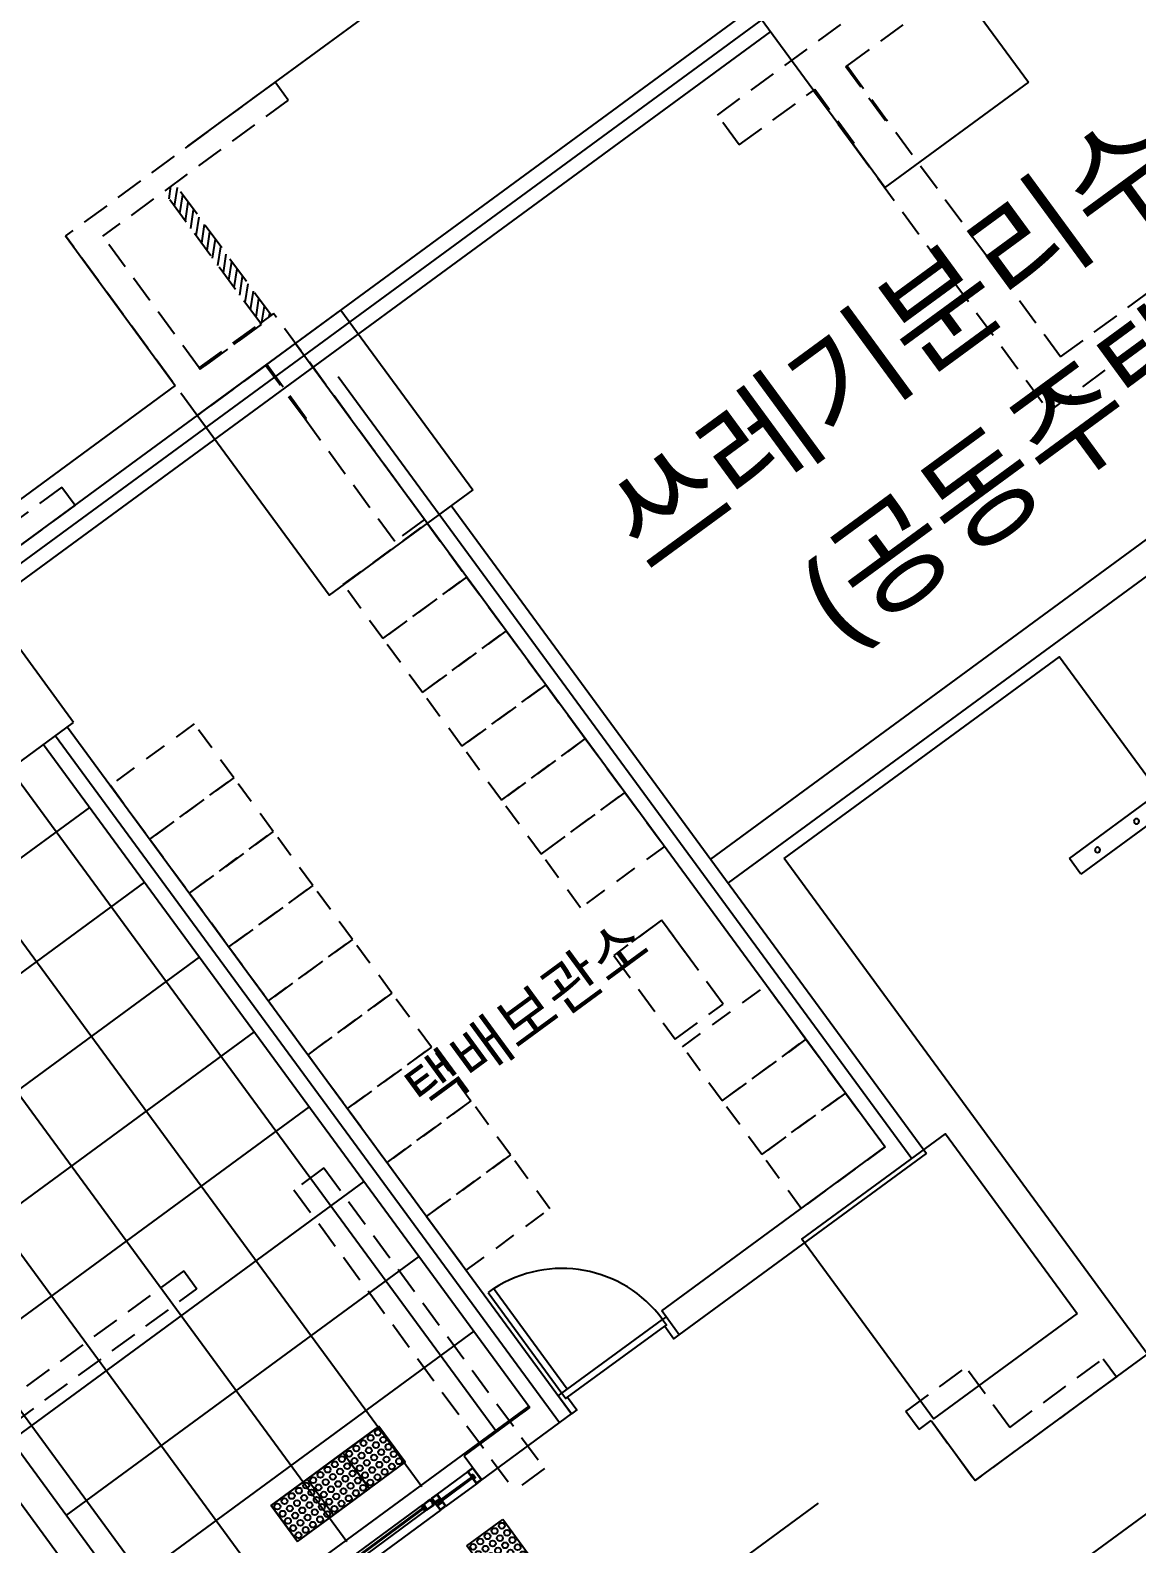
# Model space of a CAD drawing. Header units: millimetres. Extents: x 75184266 to 76346726, y -35850126 to -33679385.
# Drawn here: x 75336047 to 75343497, y -34532946 to -34522754 of the extents above; entities that cross this region are included whole.
import ezdxf
from ezdxf.enums import TextEntityAlignment as Align

# ---------------------------------------------------------------- set-up
doc = ezdxf.new("R2010")
doc.units = ezdxf.units.MM
doc.header["$LTSCALE"] = 50
doc.header["$MEASUREMENT"] = 0
for name, pattern in [('HIDDEN2', [0.1875, 0.125, -0.0625]), ('XR-지하3층$0$-HID', [2.5, 1.5, -1]), ('XR-지하3층$0$H', [1.3, 0.8, -0.5])]:
    doc.linetypes.add(name, pattern=pattern)
for name, color, linetype in [('XR-지하3층$0$1712-PL$0$DOOR', 4, 'CONTINUOUS'), ('XR-지하3층$0$CON', 2, 'CONTINUOUS'), ('XR-지하3층$0$XR-지하3층$0$AA-DWXM-DOOR', 4, 'CONTINUOUS'), ('XR-지하3층$0$XR-지하3층$0$AA-XXXX-SYMB', 7, 'CONTINUOUS'), ('XR-지하3층$0$일반주차', 8, 'CONTINUOUS')]:
    doc.layers.add(name, color=color, linetype=linetype)
doc.layers.add('XR-지하3층$0$XR-지하3층$0$DEFPOINT', color=142, linetype='CONTINUOUS', plot=False)
doc.layers.add('건축', color=8, linetype='CONTINUOUS', plot=False)
doc.styles.add('XR-지하3층$0$맑은고딕', font='')
doc.styles.get('XR-지하3층$0$맑은고딕').set_extended_font_data('Malgun Gothic')

# ---------------------------------------------------------------- blocks, each defined once
blk = doc.blocks.new('XR-지하3층$0$1712-PL$0$FSD1000')
at = {"layer": 'XR-지하3층$0$1712-PL$0$DOOR', "color": 9}
for p, q in [((25, -101, 0), (865, -101, 0)), ((40, -146, 0), (850, -146, 0))]:
    blk.add_line(p, q, dxfattribs=at)
at = {"layer": 'XR-지하3층$0$1712-PL$0$DOOR', "elevation": 0}
for points in [[(25, 739), (25, -101), (70, -101), (70, 739)], [(-5, -251), (-5, -101), (25, -101), (25, -146), (40, -146), (40, -251)], [(895, -251), (895, -101), (865, -101), (865, -146), (850, -146), (850, -251)]]:
    blk.add_lwpolyline(points, close=True, dxfattribs=at)
at = {"layer": 'XR-지하3층$0$1712-PL$0$DOOR', "color": 9}
blk.add_arc((25, -101, 0), 840, 360, 86.9291, dxfattribs=at)
blk = doc.blocks.new('XR-지하3층$0$일반형 주차')
at = {"layer": 'XR-지하3층$0$일반주차'}
for p, q in [((750, 3865), (0, 3865)), ((750, 3735), (750, 3865)), ((0, 3735), (750, 3735))]:
    blk.add_line(p, q, dxfattribs=at)
blk.add_lwpolyline([(2300, 5000), (0, 5000), (0, 0), (2300, 0)], close=True, dxfattribs=at)
for centre in [(238, 3800), (563, 3800)]:
    blk.add_circle(centre, 17.5, dxfattribs=at)
blk = doc.blocks.new('XR-지하3층$0$XR-지하3층$0$점형블럭')
at = {"layer": 'XR-지하3층$0$XR-지하3층$0$AA-XXXX-SYMB', "color": 9, "ltscale": 5}
for p, q in [((300, 300), (0, 300)), ((0, 300), (0, 0)), ((300, 300), (300, 0)), ((300, 0), (0, 0))]:
    blk.add_line(p, q, dxfattribs=at)
at = {"layer": 'XR-지하3층$0$XR-지하3층$0$AA-XXXX-SYMB', "color": 9, "ltscale": 2}
for centre in [(30, 270), (30, 210), (90, 270), (90, 210), (150, 270), (150, 210), (210, 270), (210, 210), (270, 270), (270, 210), (30, 150), (30, 90), (90, 150), (90, 90), (150, 150), (150, 90), (210, 150), (210, 90), (270, 150), (270, 90), (30, 30), (90, 30), (150, 30), (210, 30), (270, 30)]:
    blk.add_circle(centre, 20, dxfattribs=at)
blk = doc.blocks.new('XR-지하3층$0$XR-지하3층$0$dsfdf')
at = {"layer": 'XR-지하3층$0$XR-지하3층$0$AA-DWXM-DOOR', "color": 8}
for p, q in [((415, -564), (2034, 628)), ((1185, 128), (416, -439)), ((1156, 82), (427, -455)), ((1160, 77), (431, -459)), ((1211, 91), (442, -475)), ((141, -697), (346, -546)), ((147, -705), (352, -554))]:
    blk.add_line(p, q, dxfattribs=at)
at = {"layer": 'XR-지하3층$0$XR-지하3층$0$AA-DWXM-DOOR'}
for p, q in [((320, -510), (356, -483)), ((324, -510), (355, -487)), ((355, -487), (374, -512)), ((356, -483), (415, -564)), ((372, -478), (357, -484)), ((373, -478), (357, -485)), ((373, -479), (357, -485)), ((374, -480), (358, -486)), ((373, -480), (358, -486)), ((374, -481), (358, -487)), ((374, -481), (359, -487)), ((369, -473), (416, -439)), ((371, -476), (370, -477)), ((370, -477), (371, -478)), ((376, -477), (370, -481)), ((371, -478), (371, -478)), ((372, -476), (375, -482)), ((372, -482), (372, -483)), ((373, -483), (373, -482)), ((374, -476), (378, -483)), ((375, -483), (374, -483)), ((375, -472), (412, -445)), ((380, -493), (375, -486)), ((377, -484), (376, -485)), ((390, -502), (379, -515)), ((380, -493), (385, -500)), ((390, -503), (380, -516)), ((390, -503), (380, -516)), ((391, -504), (381, -517)), ((391, -504), (381, -517)), ((392, -505), (381, -518)), ((392, -505), (382, -518)), ((388, -498), (386, -500)), ((388, -501), (388, -502)), ((394, -502), (388, -506)), ((388, -502), (388, -503)), ((388, -504), (388, -504)), ((395, -504), (389, -499)), ((394, -506), (389, -501)), ((391, -507), (391, -507)), ((391, -507), (391, -507)), ((393, -507), (392, -507)), ((394, -507), (393, -507)), ((396, -510), (442, -475)), ((399, -504), (436, -477)), ((413, -445), (425, -460)), ((415, -443), (419, -449)), ((418, -442), (416, -439)), ((416, -440), (418, -442)), ((418, -442), (416, -443)), ((417, -443), (416, -444)), ((417, -440), (426, -433)), ((418, -442), (417, -443)), ((417, -445), (420, -443)), ((418, -440), (426, -434)), ((418, -440), (420, -442)), ((419, -450), (419, -449)), ((419, -450), (420, -450)), ((420, -450), (426, -457)), ((423, -449), (432, -442)), ((423, -449), (426, -456)), ((425, -450), (429, -447)), ((425, -450), (426, -454)), ((436, -476), (425, -460)), ((426, -456), (426, -454)), ((427, -457), (426, -454)), ((426, -457), (426, -456)), ((427, -435), (432, -442)), ((427, -454), (429, -456)), ((428, -433), (436, -445)), ((428, -459), (431, -461)), ((433, -468), (428, -460)), ((429, -447), (431, -449)), ((429, -457), (429, -457)), ((429, -457), (429, -457)), ((435, -465), (429, -460)), ((429, -460), (429, -460)), ((429, -460), (431, -461)), ((433, -444), (430, -446)), ((432, -445), (430, -446)), ((432, -448), (430, -446)), ((430, -446), (432, -448)), ((430, -451), (430, -451)), ((431, -460), (430, -457)), ((431, -449), (432, -448)), ((434, -448), (431, -450)), ((431, -449), (431, -449)), ((435, -463), (431, -461)), ((432, -445), (433, -444)), ((438, -447), (432, -451)), ((433, -469), (433, -468)), ((433, -469), (434, -469)), ((434, -446), (434, -444)), ((434, -444), (434, -446)), ((434, -448), (437, -446)), ((438, -474), (434, -469)), ((436, -445), (435, -446)), ((436, -445), (435, -446)), ((435, -458), (435, -457)), ((435, -465), (444, -458)), ((435, -463), (439, -461)), ((436, -445), (437, -445)), ((441, -452), (436, -456)), ((439, -455), (436, -457)), ((437, -458), (438, -457)), ((439, -460), (437, -458)), ((437, -458), (437, -458)), ((437, -472), (440, -470)), ((438, -445), (438, -445)), ((439, -473), (438, -473)), ((439, -455), (442, -453)), ((439, -457), (440, -459)), ((440, -459), (439, -457)), ((440, -472), (439, -473)), ((440, -472), (439, -474)), ((443, -457), (440, -459)), ((442, -458), (440, -459)), ((442, -472), (440, -470)), ((442, -474), (440, -472)), ((440, -472), (442, -475)), ((443, -454), (441, -455)), ((443, -454), (441, -455)), ((441, -455), (443, -457)), ((443, -457), (441, -455)), ((442, -458), (443, -457)), ((442, -474), (451, -467)), ((442, -472), (450, -467)), ((443, -452), (443, -452)), ((443, -454), (443, -453)), ((452, -465), (443, -454)), ((450, -465), (445, -458)), ((114, -661), (320, -510)), ((174, -742), (379, -590)), ((343, -542), (320, -510)), ((346, -546), (320, -510)), ((342, -535), (324, -510)), ((379, -590), (352, -554)), ((379, -590), (355, -559)), ((369, -535), (360, -524)), ((361, -522), (374, -512)), ((380, -586), (361, -561)), ((370, -519), (363, -523)), ((363, -524), (371, -534)), ((378, -547), (369, -535)), ((373, -523), (370, -519)), ((376, -514), (371, -517)), ((371, -518), (373, -521)), ((371, -534), (378, -545)), ((380, -519), (372, -525)), ((372, -525), (373, -523)), ((377, -519), (373, -523)), ((378, -520), (373, -523)), ((373, -523), (373, -523)), ((373, -523), (373, -523)), ((373, -523), (373, -523)), ((374, -520), (377, -519)), ((377, -515), (376, -514)), ((378, -518), (377, -519)), ((377, -519), (377, -519)), ((377, -519), (378, -520)), ((379, -514), (378, -515)), ((379, -514), (378, -515)), ((378, -515), (380, -518)), ((378, -518), (379, -519)), ((379, -514), (392, -532)), ((380, -518), (379, -519)), ((392, -538), (379, -548)), ((379, -545), (385, -540)), ((415, -564), (379, -590)), ((388, -530), (380, -535)), ((380, -536), (382, -536)), ((411, -563), (380, -586)), ((381, -520), (384, -524)), ((382, -535), (387, -532)), ((386, -532), (382, -535)), ((382, -535), (382, -535)), ((385, -540), (382, -535)), ((382, -536), (382, -536)), ((382, -536), (382, -536)), ((388, -529), (384, -524)), ((384, -536), (387, -539)), ((387, -533), (385, -535)), ((387, -533), (387, -532)), ((387, -533), (387, -533)), ((387, -539), (392, -535)), ((388, -530), (388, -531)), ((389, -532), (388, -531)), ((388, -532), (388, -533)), ((389, -530), (391, -533)), ((392, -532), (391, -533)), ((392, -535), (391, -533)), ((391, -533), (392, -533)), ((392, -538), (411, -563))]:
    blk.add_line(p, q, dxfattribs=at)
at = {"layer": 'XR-지하3층$0$XR-지하3층$0$AA-DWXM-DOOR', "color": 4, "linetype": 'Continuous', "extrusion": (8.08767e-06, 1.2987e-05, 1)}
for p, q in [((350, -535, 0), (343, -539, 0)), ((344, -541, 0), (343, -539, 0)), ((343, -542, 0), (344, -541, 0)), ((343, -542, 0), (346, -546, 0)), ((343, -542, 0), (346, -546, 0)), ((344, -541, 0), (347, -544, 0)), ((354, -529, 0), (345, -536, 0)), ((346, -542, 0), (348, -541, 0)), ((351, -542, 0), (346, -546, 0)), ((347, -543, 0), (346, -542, 0)), ((347, -544, 0), (347, -543, 0)), ((348, -541, 0), (349, -543, 0)), ((352, -537, 0), (349, -540, 0)), ((349, -543, 0), (353, -539, 0)), ((350, -535, 0), (352, -537, 0)), ((354, -538, 0), (350, -541, 0)), ((355, -531, 0), (351, -534, 0)), ((351, -534, 0), (354, -538, 0)), ((351, -542, 0), (351, -542, 0)), ((351, -542, 0), (352, -542, 0)), ((352, -541, 0), (352, -542, 0)), ((352, -541, 0), (353, -541, 0)), ((352, -541, 0), (352, -541, 0)), ((352, -554), (362, -547, 0)), ((355, -559, 0), (352, -554)), ((352, -554, 0), (355, -559, 0)), ((353, -539, 0), (353, -538, 0)), ((353, -538, 0), (356, -538, 0)), ((354, -541, 0), (353, -541, 0)), ((354, -540, 0), (356, -539, 0)), ((354, -540, 0), (354, -541, 0)), ((354, -540, 0), (354, -540, 0)), ((354, -540, 0), (354, -540, 0)), ((354, -554, 0), (355, -554, 0)), ((357, -558, 0), (354, -554, 0)), ((355, -554, 0), (356, -555, 0)), ((357, -558, 0), (355, -559, 0)), ((356, -553, 0), (361, -550, 0)), ((357, -554, 0), (356, -553, 0)), ((356, -555, 0), (357, -554, 0)), ((357, -531, 0), (370, -548, 0)), ((357, -558, 0), (358, -559, 0)), ((362, -549, 0), (358, -552, 0)), ((364, -554, 0), (358, -559, 0)), ((359, -529, 0), (372, -547, 0)), ((362, -552, 0), (359, -553, 0)), ((361, -550, 0), (362, -550, 0)), ((362, -550, 0), (363, -547, 0)), ((365, -553, 0), (362, -549, 0)), ((364, -554, 0), (362, -552, 0)), ((371, -552, 0), (362, -559, 0)), ((369, -550, 0), (365, -553, 0))]:
    blk.add_line(p, q, dxfattribs=at)
at = {"layer": 'XR-지하3층$0$XR-지하3층$0$AA-DWXM-DOOR', "color": 4, "linetype": 'Continuous', "extrusion": (-1.4802e-05, -3.8694e-06, 1)}
for p, q in [((121, -704, 0), (134, -722, 0)), ((122, -700, 0), (132, -693, 0)), ((123, -703, 0), (136, -720, 0)), ((124, -701, 0), (128, -698, 0)), ((128, -698, 0), (131, -703, 0)), ((129, -697, 0), (135, -693, 0)), ((129, -697, 0), (131, -700, 0)), ((132, -701, 0), (130, -704, 0)), ((131, -700, 0), (134, -698, 0)), ((131, -703, 0), (135, -699, 0)), ((133, -703, 0), (131, -705, 0)), ((137, -698, 0), (132, -702, 0)), ((132, -702, 0), (132, -701, 0)), ((133, -703, 0), (134, -702, 0)), ((133, -703, 0), (133, -703, 0)), ((133, -703, 0), (133, -703, 0)), ((133, -703, 0), (133, -703, 0)), ((134, -702, 0), (134, -702, 0)), ((134, -702, 0), (135, -702, 0)), ((136, -694, 0), (135, -693, 0)), ((135, -702, 0), (136, -701, 0)), ((138, -693, 0), (136, -694, 0)), ((137, -696, 0), (136, -697, 0)), ((136, -701, 0), (141, -697, 0)), ((136, -697, 0), (137, -698, 0)), ((136, -701, 0), (136, -701, 0)), ((136, -701, 0), (136, -701, 0)), ((137, -694, 0), (139, -697, 0)), ((138, -698, 0), (137, -696, 0)), ((147, -705), (137, -713, 0)), ((140, -713, 0), (137, -713, 0)), ((138, -693, 0), (141, -697, 0)), ((138, -693, 0), (141, -697, 0)), ((139, -697, 0), (138, -698, 0)), ((139, -713, 0), (143, -711, 0)), ((142, -718, 0), (139, -713, 0)), ((145, -709, 0), (140, -712, 0)), ((140, -712, 0), (140, -713, 0)), ((142, -714, 0), (144, -712, 0)), ((144, -717, 0), (150, -712, 0)), ((147, -709, 0), (145, -710, 0)), ((145, -710, 0), (145, -709, 0)), ((147, -707, 0), (146, -708, 0)), ((146, -708, 0), (147, -709, 0)), ((150, -710, 0), (147, -705)), ((147, -705, 0), (150, -710, 0)), ((149, -711, 0), (147, -707, 0)), ((149, -711, 0), (150, -710, 0)), ((149, -711, 0), (150, -712, 0)), ((138, -721, 0), (142, -718, 0)), ((139, -723, 0), (149, -716, 0)), ((144, -717, 0), (142, -714, 0))]:
    blk.add_line(p, q, dxfattribs=at)
at = {"layer": 'XR-지하3층$0$XR-지하3층$0$AA-DWXM-DOOR'}
for points in [[(141, -697), (114, -661), (78, -688), (137, -768), (174, -742), (147, -705)], [(132, -690), (114, -665), (82, -688), (138, -764), (169, -741), (151, -716)]]:
    blk.add_lwpolyline(points, dxfattribs=at)
at = {"layer": 'XR-지하3층$0$XR-지하3층$0$AA-DWXM-DOOR', "color": 4, "linetype": 'Continuous', "extrusion": (8.08767e-06, 1.2987e-05, 1)}
for centre, radius, start, end in [((344, -534, 0), 1.59, 216.3686, 306.3686), ((349, -540, 0), 0.641, 133.8686, 298.8686), ((356, -531, 0), 3.21, 36.3686, 126.3686), ((356, -532, 0), 1.59, 36.3686, 126.3686), ((356, -538, 0), 0.385, 306.3686, 96.4212), ((359, -553, 0), 0.641, 133.8686, 298.8686), ((363, -560, 0), 1.59, 126.3686, 216.3686), ((362, -547, 0), 0.385, 336.316, 126.3686), ((368, -549, 0), 1.59, 306.3686, 36.3686), ((369, -549, 0), 3.21, 306.3686, 36.3686)]:
    blk.add_arc(centre, radius, start, end, dxfattribs=at)
at = {"layer": 'XR-지하3층$0$XR-지하3층$0$AA-DWXM-DOOR'}
for centre, radius, start, end in [((361, -523), 1.02, 126.3686, 216.3686), ((363, -524), 0.204, 126.3686, 216.3686), ((370, -519), 0.204, 36.3686, 126.3686), ((371, -518), 0.204, 126.3686, 216.3686), ((372, -525), 0.204, 164.9818, 306.3686), ((374, -520), 0.51, 216.3686, 6.3686), ((373, -523), 0.306, 61.3686, 164.9818), ((375, -520), 0.51, 126.3686, 186.3686), ((375, -520), 0.51, 126.3686, 186.3686), ((376, -514), 0.204, 36.3686, 126.3686), ((378, -515), 0.204, 216.3686, 306.3686), ((377, -519), 0.204, 314.1338, 36.3686), ((377, -519), 0.204, 36.3686, 116.3686), ((377, -519), 0.204, 126.3686, 216.3686), ((378, -515), 0.204, 126.3686, 216.3686), ((378, -518), 0.204, 36.3686, 126.3686), ((377, -520), 0.204, 306.3686, 36.3686), ((379, -545), 0.204, 216.3686, 306.3686), ((379, -547), 1.02, 216.3686, 306.3686), ((378, -514), 0.204, 306.3686, 36.3686), ((379, -519), 0.204, 216.3686, 306.3686), ((380, -518), 0.204, 306.3686, 36.3686), ((380, -520), 0.51, 36.3686, 126.3686), ((380, -535), 0.204, 126.3686, 267.7553), ((382, -535), 0.306, 267.7553, 11.3686), ((385, -536), 0.51, 66.3686, 216.3686), ((385, -535), 0.51, 246.3686, 306.3686), ((385, -535), 0.51, 246.3686, 306.3686), ((385, -540), 0.204, 306.3686, 36.3686), ((386, -532), 0.204, 36.3686, 126.3686), ((387, -533), 0.204, 36.3686, 118.6034), ((387, -533), 0.204, 316.3686, 36.3686), ((387, -533), 0.204, 216.3686, 306.3686), ((387, -539), 0.204, 216.3686, 306.3686), ((387, -529), 0.51, 306.3686, 36.3686), ((389, -531), 0.204, 36.3686, 126.3686), ((388, -531), 0.204, 126.3686, 216.3686), ((388, -532), 0.204, 306.3686, 36.3686), ((391, -533), 0.204, 126.3686, 216.3686), ((391, -533), 0.204, 216.3686, 306.3686), ((392, -533), 0.204, 36.3686, 126.3686), ((392, -535), 0.204, 306.3686, 36.3686)]:
    blk.add_arc(centre, radius, start, end, dxfattribs=at)
at = {"layer": 'XR-지하3층$0$XR-지하3층$0$AA-DWXM-DOOR', "color": 4, "linetype": 'Continuous', "extrusion": (-1.4802e-05, -3.8694e-06, 1)}
for centre, radius, start, end in [((124, -702, 0), 3.21, 126.3686, 216.3686), ((125, -702, 0), 1.59, 126.3686, 216.3686), ((131, -704, 0), 0.385, 156.316, 306.3686), ((131, -691, 0), 1.59, 306.3686, 36.3686), ((135, -699, 0), 0.641, 313.8686, 118.8686), ((137, -713, 0), 0.385, 126.3686, 276.4212), ((144, -711, 0), 0.641, 313.8686, 118.8686), ((137, -720, 0), 3.21, 216.3686, 306.3686), ((137, -719, 0), 1.59, 216.3686, 306.3686), ((149, -717, 0), 1.59, 36.3686, 126.3686)]:
    blk.add_arc(centre, radius, start, end, dxfattribs=at)
at = {"layer": 'XR-지하3층$0$XR-지하3층$0$AA-DWXM-DOOR'}
for centre, major_axis, start_param, end_param in [((370, -474), (0.721, 0.721), 1.42015, 2.634222), ((431, -457), (61.7, 21.3), 3.086518, 3.144322), ((371, -477), (0.144, 0.144), 1.42015, 2.816413), ((370, -478), (-0.361, 0.361), 1.12123, 2.990946), ((371, -476), (0.144, 0.144), 5.958006, 7.703335), ((370, -478), (0.216, 0.216), 4.561742, 5.958006), ((373, -482), (0.216, 0.216), 5.958006, 7.703335), ((372, -483), (-0.361, 0.361), -0.150647, 1.205916), ((431, -457), (-32, 56.9), 1.478542, 1.677149), ((377, -474), (2.16, 2.16), 1.42015, 2.816413), ((374, -483), (0.144, 0.144), 2.816413, 4.561742), ((374, -482), (0.144, 0.144), 4.561742, 5.958006), ((376, -486), (0.361, 0.361), 1.42015, 2.990946), ((377, -483), (-0.721, 0.721), 2.990946, 4.38721), ((430, -455), (-46.2, 46.2), 1.435775, 1.634383), ((386, -499), (-0.361, 0.361), 1.42015, 2.990946), ((388, -502), (-0.144, 0.144), -0.150646, 1.594683), ((387, -504), (0.361, 0.361), 3.20518, 4.561742), ((388, -499), (0.721, 0.721), 0.023886, 1.42015), ((388, -503), (-0.216, 0.216), 2.990946, 4.736275), ((389, -502), (0.144, 0.144), 0.023886, 1.42015), ((392, -507), (0.216, 0.216), 0.023886, 1.42015), ((392, -507), (-0.361, 0.361), -0.150647, 1.71907), ((430, -455), (-46.2, 46.2), 1.71907, 1.776874), ((393, -507), (0.144, 0.144), 3.165479, 4.561742), ((394, -506), (-0.144, 0.144), 2.990946, 4.736275), ((395, -509), (0.721, 0.721), 3.34767, 4.561742), ((397, -502), (-2.16, 2.16), 1.594683, 2.990946), ((413, -445), (0.721, 0.721), 6.132539, 7.703335), ((416, -443), (0.288, 0.288), 0.983818, 2.990946), ((416, -439), (-0.144, 0.144), 4.561742, 6.132539), ((418, -442), (0.288, 0.288), 4.12541, 6.132539), ((419, -449), (0.183, 0.183), 5.347141, 6.132539), ((420, -450), (-0.183, 0.183), 4.561742, 5.347141), ((427, -454), (0.288, 0.288), 6.132539, 8.767986), ((426, -457), (0.361, 0.361), 2.990946, 5.626393), ((428, -460), (-0.361, 0.361), -1.215297, 1.42015), ((429, -457), (0.183, 0.183), 5.347141, 6.132539), ((429, -458), (-0.183, 0.183), 4.561742, 5.347141), ((429, -460), (0.361, 0.361), 0.355499, 1.42015), ((429, -460), (0.216, 0.216), 1.42015, 3.287652), ((431, -460), (-0.288, 0.288), 1.926295, 4.561742), ((433, -468), (0.183, 0.183), 5.347141, 6.132539), ((434, -469), (0.183, 0.183), 6.132539, 6.917937), ((436, -457), (-0.721, 0.721), -0.150647, 1.42015), ((436, -457), (0.721, 0.721), 2.990946, 4.561742), ((435, -476), (0.721, 0.721), 4.561742, 6.132539), ((437, -458), (0.144, 0.144), 1.42015, 2.990946), ((438, -472), (0.361, 0.361), 1.42015, 3.776344), ((439, -457), (-0.288, 0.288), 4.210483, 6.132539), ((438, -474), (-0.288, 0.288), 1.42015, 3.427278), ((439, -457), (-0.144, 0.144), 4.200394, 5.784805), ((438, -453), (2.52, 2.52), 4.101777, 4.214009), ((438, -460), (-0.144, 0.144), 2.990946, 4.561742), ((439, -473), (-0.144, 0.144), 2.205548, 3.427278), ((440, -459), (0.288, 0.288), 2.639687, 4.561742), ((440, -459), (0.144, 0.144), 2.629597, 4.561742), ((440, -470), (0.144, 0.144), 6.132539, 7.703335), ((440, -472), (0.288, 0.288), 6.132539, 8.139667), ((442, -453), (0.721, 0.721), 6.132539, 7.703335), ((441, -455), (0.288, 0.288), 1.42015, 3.342206), ((438, -453), (2.52, 2.52), 4.909476, 5.021707), ((441, -455), (-0.144, 0.144), 0.197087, 1.781499), ((442, -472), (-0.144, 0.144), 1.42015, 2.990946), ((442, -474), (-0.144, 0.144), 1.42015, 2.990946), ((442, -475), (0.144, 0.144), 4.561742, 6.132539), ((442, -453), (0.721, 0.721), 4.561742, 6.132539), ((443, -454), (-0.144, 0.144), 4.561742, 6.132539), ((443, -457), (-0.288, 0.288), 2.990946, 4.913002), ((443, -457), (-0.144, 0.144), 2.990946, 4.923091), ((444, -459), (-0.361, 0.361), 4.561742, 6.132539), ((449, -466), (0.721, 0.721), 4.561742, 6.132539), ((450, -466), (1.08, 1.08), 4.561742, 6.132539)]:
    blk.add_ellipse(centre, major_axis=major_axis, ratio=1, start_param=start_param, end_param=end_param, dxfattribs=at)
at = {"layer": 'XR-지하3층$0$XR-지하3층$0$AA-DWXM-DOOR', "extrusion": (0, 0, -1)}
for centre, major_axis, start_param, end_param in [((417, -440), (-0.144, 0.144), 4.863036, 6.433832), ((417, -444), (0.361, 0.361), 1.721443, 4.077637), ((417, -443), (0.144, 0.144), 4.077637, 5.299368), ((418, -440), (-0.144, 0.144), 4.863035, 6.433832), ((420, -442), (-0.144, 0.144), 1.721443, 3.292239), ((427, -434), (1.08, 1.08), -1.42015, 0.150647), ((426, -435), (-0.721, 0.721), 0.150647, 1.721443), ((426, -456), (0.361, 0.361), 0.656792, 1.721443), ((426, -456), (-0.216, 0.216), 3.292239, 5.159741), ((429, -447), (-0.144, 0.144), 0.150647, 1.721443), ((430, -446), (0.288, 0.288), 2.94098, 4.863036), ((431, -446), (-0.144, 0.144), 4.501687, 6.433832), ((431, -450), (0.721, 0.721), 3.292239, 4.863036), ((431, -450), (-0.721, 0.721), 3.292239, 4.863036), ((431, -449), (-0.144, 0.144), 3.292239, 4.863035), ((432, -442), (-0.361, 0.361), 1.721443, 3.292239), ((432, -448), (0.288, 0.288), -0.200613, 1.721443), ((432, -448), (-0.144, 0.144), 1.360094, 2.944506), ((435, -450), (-2.52, 2.52), 5.973867, 6.086098), ((433, -444), (0.288, 0.288), -1.42015, 0.501906), ((433, -444), (0.144, 0.144), -1.42015, 0.511995), ((435, -446), (0.288, 0.288), 1.721443, 3.643499), ((435, -450), (-2.52, 2.52), 0.49838, 0.610612), ((434, -446), (0.144, 0.144), 2.069176, 3.653588), ((436, -445), (-0.144, 0.144), 1.721443, 3.292239), ((437, -446), (-0.721, 0.721), 0.150647, 1.721443), ((437, -446), (-0.721, 0.721), 1.721443, 3.292239)]:
    blk.add_ellipse(centre, major_axis=major_axis, ratio=1, start_param=start_param, end_param=end_param, dxfattribs=at)
at = {"layer": 'XR-지하3층$0$XR-지하3층$0$DEFPOINT'}
blk.add_lwpolyline([(903, 292), (178, -242), (0, 0), (725, 534)], close=True, dxfattribs=at)
at = {"layer": 'XR-지하3층$0$XR-지하3층$0$AA-XXXX-SYMB', "extrusion": (0, 0, -1), "zscale": -1, "rotation": 143.631410486732}
for p in [(-483, 356), (-242, 178), (0, 0), (-351, -983)]:
    blk.add_blockref('XR-지하3층$0$XR-지하3층$0$점형블럭', p, dxfattribs=at)
blk = doc.blocks.new('XR-지하3층$0$기둥 0620')
at = {"layer": 'XR-지하3층$0$CON', "ltscale": 0.5}
blk.add_lwpolyline([(-600, 0), (600, 0), (600, 1500), (-600, 1500)], close=True, dxfattribs=at)

msp = doc.modelspace()

# ---------------------------------------------------------------- hatches: boundary and pattern name
at = {"layer": '건축', "linetype": 'HIDDEN2', "ltscale": 30}
h = msp.add_hatch(dxfattribs=at)
h.set_pattern_fill('ANSI31', color=256, scale=350, angle=36.26513, style=0)
h.set_pattern_definition([(81.26512969, (-4720027.074, -52530058.404), (-43.242572019, 6.64397962), [])])
h.paths.add_polyline_path([(75337018, -34523786.8), (75336945.4, -34523840), (75337596.1, -34524726.9), (75337668.7, -34524673.7)])
at = {"layer": '건축', "ltscale": 100}
h = msp.add_hatch(dxfattribs=at)
h.set_pattern_fill('NET', color=256, scale=5000, angle=36.25067)
h.set_pattern_definition([(126.265, (75333937.66, -34531379.7), (-503.93, -369.7), []), (216.265, (75333937.66, -34531379.7), (369.7, -503.93), [])])
h.paths.add_polyline_path([(75339411.6, -34532028.1), (75337033.1, -34533773.1), (75334375.2, -34530140.9), (75335241.5, -34529505.3), (75334629.3, -34528670.8), (75335080.8, -34528339.6), (75334903.4, -34528097.7), (75330408.9, -34531395), (75330347.5, -34531794.4), (75329232.1, -34530273.9), (75334972.8, -34526062.3), (75335919.3, -34527352.4), (75335725.8, -34527494.3), (75335903.2, -34527736.2), (75336137.1, -34527564.7)])

# ---------------------------------------------------------------- linework, layer by layer
at = {"layer": '건축', "linetype": 'HIDDEN2', "ltscale": 30}
for p, q in [((75340673.1, -34523325.3, 0), (75342930.7, -34521669.1, 0)), ((75341546.6, -34522994.5, 0), (75343280.1, -34521722.7, 0)), ((75337695.2, -34523103.9, 0), (75336284.2, -34524139, 0)), ((75337784, -34523224.8, 0), (75337695.2, -34523103.9, 0)), ((75340820.9, -34523526.9, 0), (75341320.8, -34523160.1, 0)), ((75342984, -34524953.8, 0), (75341812.8, -34523357.3, 0)), ((75341587, -34523523, 0), (75342906.1, -34525321, 0)), ((75342984, -34524953.8, 0), (75344822.3, -34523605.1, 0)), ((75342906.1, -34525321, 0), (75344970.2, -34523806.7, 0)), ((75337639.2, -34525005.4, 0), (75337171.5, -34525348.5, 0)), ((75336349.1, -34525951.8, 0), (75335643.6, -34526469.4, 0)), ((75340096.2, -34528895.5, 0), (75340297.8, -34528747.7, 0)), ((75338024.1, -34530415.7, 0), (75339508.8, -34532439.5, 0)), ((75337822.5, -34530563.6, 0), (75339307.2, -34532587.4, 0)), ((75337080.7, -34531107.8, 0), (75337169.4, -34531228.8, 0)), ((75335238.4, -34532645.5, 0), (75337169.4, -34531228.8, 0)), ((75341943, -34532055.2, 0), (75342346.1, -34531759.4, 0)), ((75342641.9, -34532162.6, 0), (75343270.8, -34531701.2, 0)), ((75343270.8, -34531701.2, 0), (75343359.5, -34531822.1, 0)), ((75342031.7, -34532176.1, 0), (75341943, -34532055.2, 0))]:
    msp.add_line(p, q, dxfattribs=at)
at = {"layer": '건축', "ltscale": 100}
for p, q in [((75335107.4, -34526986.8, 0), (75341939.4, -34521974.6, 0)), ((75338119.5, -34525085.3, 0), (75341983, -34530351.5, 0)), ((75336217.7, -34527505.5, 0), (75339610.5, -34532130.2, 0))]:
    msp.add_line(p, q, dxfattribs=at)
at = {"layer": '건축', "ltscale": 0.5}
for p, q in [((75335643.6, -34526469.4, 0), (75340912.7, -34522603.8, 0)), ((75335761.9, -34526630.7, 0), (75341030.6, -34522765.4, 0)), ((75347078.1, -34523602.9, 0), (75340627.7, -34528335.1, 0)), ((75347359.3, -34523644.6), (75340746, -34528496.4, 0)), ((75337832.6, -34524863.3, 0), (75341802.3, -34530274.3, 0)), ((75338881.2, -34525954.5, 0), (75342081.8, -34530317.2, 0)), ((75336298.3, -34527446.4, 0), (75339691.2, -34532071.1, 0)), ((75336137.1, -34527564.7, 0), (75339411.6, -34532028.1, 0)), ((75340298.5, -34531377.5, 0), (75341802.3, -34530274.3, 0)), ((75340416.8, -34531538.7, 0), (75342081.8, -34530317.2, 0)), ((75340417, -34531539, 0), (75340298.5, -34531377.5, 0)), ((75338968.1, -34532353.5, 0), (75339411.6, -34532028.1, 0)), ((75338968.1, -34532353.5, 0), (75339411.6, -34532028.1, 0)), ((75339086.5, -34532514.7, 0), (75339691.2, -34532071.1, 0)), ((75339086.5, -34532514.7, 0), (75339691.2, -34532071.1, 0)), ((75339371.6, -34532057.5, 0), (75339411.6, -34532028.1, 0)), ((75338968.1, -34532353.5, 0), (75339086.5, -34532514.7, 0)), ((75338968.1, -34532353.5, 0), (75339086.5, -34532514.7, 0))]:
    msp.add_line(p, q, dxfattribs=at)
at = {"layer": '건축'}
for p, q in [((75318295.8, -34551267.9), (75354667.6, -34524602)), ((75336338.6, -34527416.8, 0), (75335643.6, -34526469.4, 0)), ((75335903.2, -34527736.2, 0), (75336338.6, -34527416.8, 0))]:
    msp.add_line(p, q, dxfattribs=at)
at = {"layer": '건축', "linetype": 'XR-지하3층$0$H', "ltscale": 50, "elevation": 0}
for points in [[(75348777.8, -34527847.1), (75348940.4, -34528068.8), (75350262.8, -34527098.7), (75343960.1, -34518507.7), (75336284.2, -34524139), (75337023.6, -34525146.9), (75335495.7, -34526267.8), (75335037.3, -34525643), (75333327.1, -34526897.6), (75331818.8, -34524841.5), (75327384.2, -34528094.9), (75327891.8, -34528786.9), (75327288.8, -34529229.2), (75327226.8, -34529288.6), (75325798.4, -34527797.3), (75326755.3, -34526880.8), (75321318.5, -34521204.5)], [(75334499.2, -34539657.1), (75333505.5, -34537846.9), (75333580.8, -34537805.6), (75336849.3, -34535407.6), (75337121.4, -34535778.5), (75342112.3, -34532117), (75342408.1, -34532520.1), (75346987.8, -34529160.3), (75346839.9, -34528958.7), (75348629.9, -34527645.5), (75348777.8, -34527847.1)]]:
    msp.add_lwpolyline(points, dxfattribs=at)
at = {"layer": '건축', "linetype": 'HIDDEN2', "ltscale": 30, "elevation": 0}
for points in [[(75341812.8, -34523357.3), (75341804.7, -34523363.3), (75341538.5, -34523000.4), (75341546.6, -34522994.5)], [(75341587, -34523523), (75341595.1, -34523517.1), (75341328.9, -34523154.2), (75341320.8, -34523160.1)], [(75337190.8, -34525036.7), (75337184.9, -34525028.6), (75337596.1, -34524726.9), (75337602, -34524735)], [(75337631.1, -34525011.3), (75337639.2, -34525005.4), (75337905.3, -34525368.2), (75337897.3, -34525374.1)], [(75339975.3, -34528984.3), (75340389.3, -34529548.7), (75340711.9, -34529312.1), (75340297.8, -34528747.7)]]:
    msp.add_lwpolyline(points, close=True, dxfattribs=at)
for points in [[(75341812.8, -34523357.3), (75341804.7, -34523363.3), (75341538.5, -34523000.4), (75341546.6, -34522994.5)], [(75341587, -34523523), (75341595.1, -34523517.1), (75341328.9, -34523154.2), (75341320.8, -34523160.1)], [(75337784, -34523224.8), (75336534.2, -34524141.7)], [(75340820.9, -34523526.9), (75340673.1, -34523325.3)], [(75337668.7, -34524673.7), (75337018, -34523786.8)], [(75337596.1, -34524726.9), (75336945.4, -34523840)], [(75337171.5, -34525348.5), (75336284.2, -34524139)], [(75337184.9, -34525028.6), (75336534.2, -34524141.7)], [(75337184.9, -34525028.6), (75337190.8, -34525036.7), (75337602, -34524735), (75337596.1, -34524726.9)], [(75337684.8, -34524661.8), (75337596.1, -34524726.9)], [(75338702.2, -34526048.7), (75337684.8, -34524661.8)], [(75337897.3, -34525374.1), (75337905.3, -34525368.2), (75337639.2, -34525005.4), (75337631.1, -34525011.3)], [(75338500.6, -34526196.5), (75337897.3, -34525374.1)], [(75336260.4, -34525830.9), (75335313, -34526525.9)], [(75336260.4, -34525830.9), (75336349.1, -34525951.8)], [(75338702.2, -34526048.7), (75338500.6, -34526196.5)], [(75340457.5, -34528965.4), (75340297.8, -34528747.7)], [(75338024.1, -34530415.7), (75337822.5, -34530563.6)], [(75337080.7, -34531107.8), (75335149.6, -34532524.5)], [(75337092.5, -34531124), (75337169.4, -34531228.8)], [(75342641.9, -34532162.6), (75342346.1, -34531759.4)], [(75343359.5, -34531822.1), (75342408.1, -34532520.1)], [(75342031.7, -34532176.1), (75342112.3, -34532117)], [(75342112.3, -34532117), (75342408.1, -34532520.1)], [(75339508.8, -34532439.5), (75339307.2, -34532587.4)]]:
    msp.add_lwpolyline(points, dxfattribs=at)
at = {"layer": '건축', "linetype": 'XR-지하3층$0$-HID', "ltscale": 2, "elevation": 0}
for points in [[(75338154.5, -34526487.7), (75338718.8, -34526073.4), (75338985.1, -34526436.2), (75338420.8, -34526850.4)], [(75338420.8, -34526850.4), (75338985.1, -34526436.2), (75339251.4, -34526798.9), (75338687.1, -34527213.1)], [(75338687.1, -34527213.1), (75339251.4, -34526798.9), (75339517.7, -34527161.6), (75338953.4, -34527575.9)], [(75338953.4, -34527575.9), (75339517.7, -34527161.6), (75339784, -34527524.4), (75339219.7, -34527938.6)], [(75337150.6, -34527424.8), (75336586.1, -34527838.7), (75336852.2, -34528201.6), (75337416.7, -34527787.7)], [(75339219.7, -34527938.6), (75339784, -34527524.4), (75340050.3, -34527887.1), (75339486, -34528301.4)], [(75337416.9, -34527787.5), (75336852.4, -34528201.4), (75337118.5, -34528564.3), (75337683, -34528150.4)], [(75339486, -34528301.4), (75340050.3, -34527887.1), (75340316.6, -34528249.9), (75339752.3, -34528664.1)], [(75337683.2, -34528150.3), (75337118.7, -34528564.2), (75337384.8, -34528927.1), (75337949.3, -34528513.2)], [(75337949.3, -34528513.2), (75337384.8, -34528927.1), (75337650.9, -34529290), (75338215.4, -34528876.1)], [(75338215.4, -34528876.1), (75337650.9, -34529290), (75337916.9, -34529652.9), (75338481.5, -34529239)], [(75340439.3, -34529599.8), (75341003.6, -34529185.6), (75341269.9, -34529548.3), (75340705.6, -34529962.6)], [(75338481.5, -34529239), (75337916.9, -34529652.9), (75338183, -34530015.8), (75338747.5, -34529601.9)], [(75338747.5, -34529601.9), (75338183, -34530015.8), (75338449.1, -34530378.7), (75339013.6, -34529964.8)], [(75340705.6, -34529962.6), (75341269.9, -34529548.3), (75341536.2, -34529911.1), (75340971.9, -34530325.3)], [(75340971.9, -34530325.3), (75341536.2, -34529911.1), (75341802.5, -34530273.8), (75341238.2, -34530688.1)], [(75339014.1, -34529964.5), (75338449.5, -34530378.4), (75338715.6, -34530741.3), (75339280.1, -34530327.4)], [(75339279.7, -34530327.8), (75338715.1, -34530741.6), (75338981.2, -34531104.6), (75339545.7, -34530690.7)]]:
    msp.add_lwpolyline(points, close=True, dxfattribs=at)
for points in [[(75339746.9, -34527473.8), (75339784, -34527524.4), (75339219.7, -34527938.6), (75339182.5, -34527887.9)], [(75341232.8, -34529497.8), (75341269.9, -34529548.3), (75340705.6, -34529962.6), (75340668.4, -34529911.8)]]:
    msp.add_lwpolyline(points, dxfattribs=at)
at = {"layer": '건축', "ltscale": 0.5, "elevation": 0}
for points in [[(75337033.1, -34533773.1), (75334375.2, -34530140.9)], [(75336871.7, -34533891.2), (75334213.8, -34530259)]]:
    msp.add_lwpolyline(points, dxfattribs=at)

# ---------------------------------------------------------------- block references
at = {"layer": '건축', "extrusion": (0, 0, -1), "zscale": -0.9999999999999999, "rotation": 323.7340696020777}
for p in [(-75342283.7, -34523458.3, 0), (-75338542.6, -34526203, 0), (-75342612.2, -34531750.2, 0)]:
    msp.add_blockref('XR-지하3층$0$기둥 0620', p, dxfattribs=at)
at = {"layer": '건축', "xscale": -1}
for name, p, rotation in [('XR-지하3층$0$일반형 주차', (75345934, -34531005.1), 36.24693336340453), ('XR-지하3층$0$XR-지하3층$0$dsfdf', (75338393.6, -34532155.6, 0), 72.73717914270141)]:
    msp.add_blockref(name, p, dxfattribs=dict(at, rotation=rotation))
at = {"layer": '건축', "rotation": 36.24693762987473}
msp.add_blockref('XR-지하3층$0$1712-PL$0$FSD1000', (75339546.6, -34531865.5, 0), dxfattribs=at)

# ---------------------------------------------------------------- texts
at = {"layer": '건축', "style": 'XR-지하3층$0$맑은고딕'}
for s, height, p in [('쓰레기분리수거소', 600, (75342467.8, -34524403.6)), ('(공동주택)', 600, (75342751, -34525624.6)), ('택배보관소', 300, (75339388.2, -34529391.2, 0))]:
    msp.add_text(s, height=height, rotation=36.24693, dxfattribs=at).set_placement(p, align=Align.MIDDLE_CENTER)

doc.saveas('drawing.dxf')
